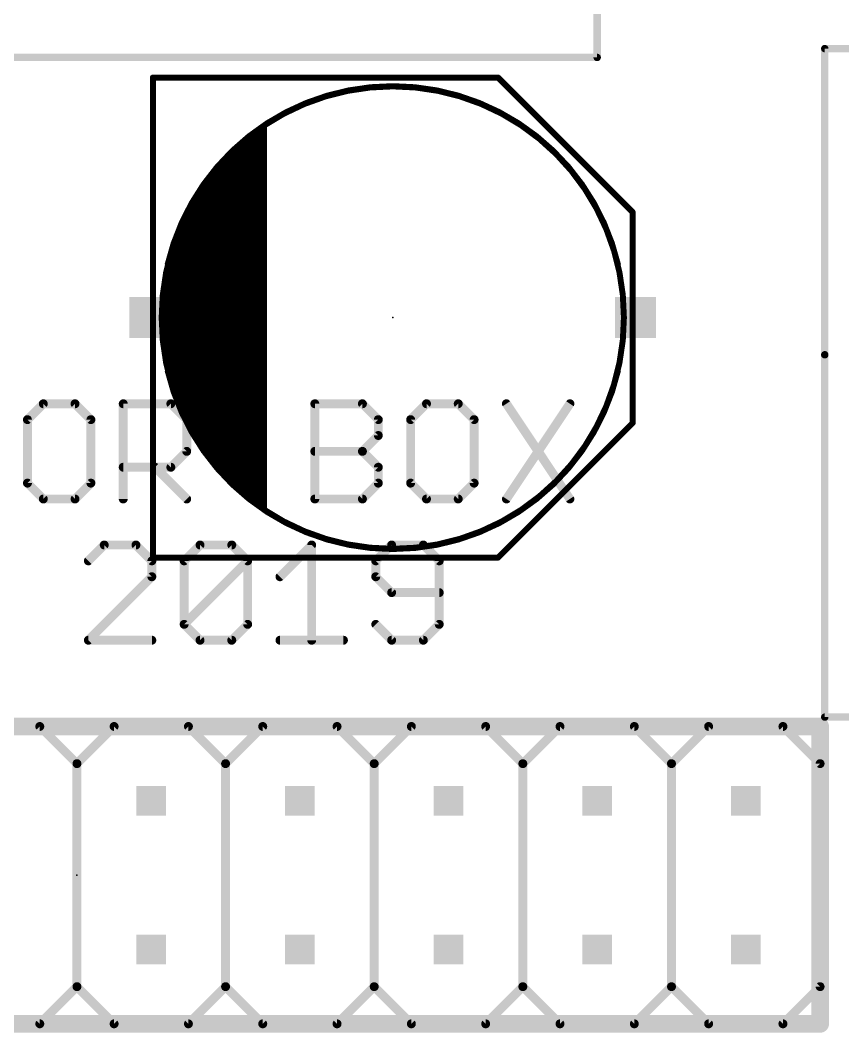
# Model space of a CAD drawing. Extents: x -0.2 to 4.76, y 0.34 to 5.06.
# Drawn here: x 2.412 to 2.965, y 3.144 to 3.825 of the extents above; entities that cross this region are included whole.
import ezdxf

# ---------------------------------------------------------------- set-up
doc = ezdxf.new("R2010")
doc.units = 0
for name, color, linetype in [('21', 253, 'CONTINUOUS'), ('22', 253, 'CONTINUOUS'), ('23', 7, 'CONTINUOUS'), ('24', 7, 'CONTINUOUS'), ('51', 253, 'CONTINUOUS'), ('52', 253, 'CONTINUOUS')]:
    doc.layers.add(name, color=color, linetype=linetype)

# ---------------------------------------------------------------- blocks, each defined once
blk = doc.blocks.new('RECT')
blk.add_solid([(-0.5, -0.5), (0.5, -0.5), (-0.5, 0.5), (0.5, 0.5)])

msp = doc.modelspace()

# ---------------------------------------------------------------- linework, layer by layer
at = {"layer": '21'}
for points, const_width in [([(2.95315, 3.6), (2.95315, 3.805906)], 0.005), ([(2.95315, 3.805906), (3.34685, 3.805906)], 0.005), ([(2.95315, 3.356299), (2.95315, 3.6)], 0.005), ([(2.42736, 3.567055), (2.416685, 3.556379)], 0.006), ([(2.448712, 3.567055), (2.42736, 3.567055)], 0.006), ([(2.459388, 3.556379), (2.448712, 3.567055)], 0.006), ([(2.48114, 3.503), (2.48114, 3.567055)], 0.006), ([(2.48114, 3.567055), (2.513167, 3.567055)], 0.006), ([(2.513167, 3.567055), (2.523843, 3.556379)], 0.006), ([(2.61005, 3.503), (2.61005, 3.567055)], 0.006), ([(2.61005, 3.567055), (2.642077, 3.567055)], 0.006), ([(2.642077, 3.567055), (2.652753, 3.556379)], 0.006), ([(2.68518, 3.567055), (2.674505, 3.556379)], 0.006), ([(2.706532, 3.567055), (2.68518, 3.567055)], 0.006), ([(2.717208, 3.556379), (2.706532, 3.567055)], 0.006), ([(2.73896, 3.567055), (2.781663, 3.503)], 0.006), ([(2.781663, 3.567055), (2.73896, 3.503)], 0.006), ([(2.416685, 3.556379), (2.416685, 3.513676)], 0.006), ([(2.459388, 3.513676), (2.459388, 3.556379)], 0.006), ([(2.523843, 3.556379), (2.523843, 3.535027)], 0.006), ([(2.652753, 3.556379), (2.652753, 3.545703)], 0.006), ([(2.674505, 3.556379), (2.674505, 3.513676)], 0.006), ([(2.717208, 3.513676), (2.717208, 3.556379)], 0.006), ([(2.652753, 3.545703), (2.642077, 3.535027)], 0.006), ([(2.523843, 3.535027), (2.513167, 3.524352)], 0.006), ([(2.61005, 3.535027), (2.642077, 3.535027)], 0.006), ([(2.642077, 3.535027), (2.652753, 3.524352)], 0.006), ([(2.513167, 3.524352), (2.48114, 3.524352)], 0.006), ([(2.502491, 3.524352), (2.523843, 3.503)], 0.006), ([(2.652753, 3.524352), (2.652753, 3.513676)], 0.006), ([(2.416685, 3.513676), (2.42736, 3.503)], 0.006), ([(2.448712, 3.503), (2.459388, 3.513676)], 0.006), ([(2.652753, 3.513676), (2.642077, 3.503)], 0.006), ([(2.674505, 3.513676), (2.68518, 3.503)], 0.006), ([(2.706532, 3.503), (2.717208, 3.513676)], 0.006), ([(2.42736, 3.503), (2.448712, 3.503)], 0.006), ([(2.642077, 3.503), (2.61005, 3.503)], 0.006), ([(2.68518, 3.503), (2.706532, 3.503)], 0.006), ([(2.468354, 3.472055), (2.457679, 3.461379)], 0.006), ([(2.489706, 3.472055), (2.468354, 3.472055)], 0.006), ([(2.500382, 3.461379), (2.489706, 3.472055)], 0.006), ([(2.522134, 3.461379), (2.532809, 3.472055)], 0.006), ([(2.532809, 3.472055), (2.554161, 3.472055)], 0.006), ([(2.554161, 3.472055), (2.564837, 3.461379)], 0.006), ([(2.586589, 3.450703), (2.60794, 3.472055)], 0.006), ([(2.60794, 3.472055), (2.60794, 3.408)], 0.006), ([(2.661719, 3.472055), (2.651044, 3.461379)], 0.006), ([(2.683071, 3.472055), (2.661719, 3.472055)], 0.006), ([(2.693747, 3.461379), (2.683071, 3.472055)], 0.006), ([(2.500382, 3.450703), (2.500382, 3.461379)], 0.006), ([(2.522134, 3.418676), (2.522134, 3.461379)], 0.006), ([(2.522134, 3.418676), (2.564837, 3.461379)], 0.006), ([(2.564837, 3.461379), (2.564837, 3.418676)], 0.006), ([(2.651044, 3.461379), (2.651044, 3.450703)], 0.006), ([(2.693747, 3.418676), (2.693747, 3.461379)], 0.006), ([(2.457679, 3.408), (2.500382, 3.450703)], 0.006), ([(2.651044, 3.450703), (2.661719, 3.440027)], 0.006), ([(2.661719, 3.440027), (2.693747, 3.440027)], 0.006), ([(2.532809, 3.408), (2.522134, 3.418676)], 0.006), ([(2.564837, 3.418676), (2.554161, 3.408)], 0.006), ([(2.651044, 3.418676), (2.661719, 3.408)], 0.006), ([(2.683071, 3.408), (2.693747, 3.418676)], 0.006), ([(2.500382, 3.408), (2.457679, 3.408)], 0.006), ([(2.554161, 3.408), (2.532809, 3.408)], 0.006), ([(2.586589, 3.408), (2.629292, 3.408)], 0.006), ([(2.661719, 3.408), (2.683071, 3.408)], 0.006), ([(3.34685, 3.356299), (2.95315, 3.356299)], 0.005), ([(2.375, 3.35), (2.425, 3.35)], 0.006), ([(2.425, 3.35), (2.45, 3.325)], 0.006), ([(2.45, 3.325), (2.475, 3.35)], 0.006), ([(2.475, 3.35), (2.525, 3.35)], 0.006), ([(2.525, 3.35), (2.55, 3.325)], 0.006), ([(2.55, 3.325), (2.575, 3.35)], 0.006), ([(2.575, 3.35), (2.625, 3.35)], 0.006), ([(2.625, 3.35), (2.65, 3.325)], 0.006), ([(2.65, 3.325), (2.675, 3.35)], 0.006), ([(2.675, 3.35), (2.725, 3.35)], 0.006), ([(2.725, 3.35), (2.75, 3.325)], 0.006), ([(2.75, 3.325), (2.775, 3.35)], 0.006), ([(2.775, 3.35), (2.825, 3.35)], 0.006), ([(2.825, 3.35), (2.85, 3.325)], 0.006), ([(2.85, 3.325), (2.875, 3.35)], 0.006), ([(2.875, 3.35), (2.925, 3.35)], 0.006), ([(2.925, 3.35), (2.95, 3.325)], 0.006), ([(2.45, 3.325), (2.45, 3.175)], 0.006), ([(2.55, 3.325), (2.55, 3.175)], 0.006), ([(2.65, 3.325), (2.65, 3.175)], 0.006), ([(2.75, 3.325), (2.75, 3.175)], 0.006), ([(2.85, 3.325), (2.85, 3.175)], 0.006), ([(2.95, 3.325), (2.95, 3.175)], 0.006), ([(2.425, 3.15), (2.45, 3.175)], 0.006), ([(2.45, 3.175), (2.475, 3.15)], 0.006), ([(2.525, 3.15), (2.55, 3.175)], 0.006), ([(2.55, 3.175), (2.575, 3.15)], 0.006), ([(2.65, 3.175), (2.625, 3.15)], 0.006), ([(2.65, 3.175), (2.675, 3.15)], 0.006), ([(2.75, 3.175), (2.725, 3.15)], 0.006), ([(2.75, 3.175), (2.775, 3.15)], 0.006), ([(2.85, 3.175), (2.825, 3.15)], 0.006), ([(2.85, 3.175), (2.875, 3.15)], 0.006), ([(2.95, 3.175), (2.925, 3.15)], 0.006), ([(2.375, 3.15), (2.425, 3.15)], 0.006), ([(2.475, 3.15), (2.525, 3.15)], 0.006), ([(2.575, 3.15), (2.625, 3.15)], 0.006), ([(2.675, 3.15), (2.725, 3.15)], 0.006), ([(2.775, 3.15), (2.825, 3.15)], 0.006), ([(2.875, 3.15), (2.925, 3.15)], 0.006)]:
    msp.add_lwpolyline(points, dxfattribs=dict(at, const_width=const_width))
for points, const_width in [([(2.9544, 3.805906, 1), (2.9519, 3.805906)], 0.0025), ([(2.95315, 3.807156, 1), (2.95315, 3.804656)], 0.0025), ([(2.9544, 3.6, 1), (2.9519, 3.6)], 0.0025), ([(2.9519, 3.6, 1), (2.9544, 3.6)], 0.0025), ([(2.42736, 3.568555, 1), (2.42736, 3.565555)], 0.003), ([(2.428421, 3.565994, 1), (2.4263, 3.568115)], 0.003), ([(2.449773, 3.568115, 1), (2.447651, 3.565994)], 0.003), ([(2.448712, 3.565555, 1), (2.448712, 3.568555)], 0.003), ([(2.48264, 3.567055, 1), (2.47964, 3.567055)], 0.003), ([(2.48114, 3.568555, 1), (2.48114, 3.565555)], 0.003), ([(2.514228, 3.568115, 1), (2.512106, 3.565994)], 0.003), ([(2.513167, 3.565555, 1), (2.513167, 3.568555)], 0.003), ([(2.61155, 3.567055, 1), (2.60855, 3.567055)], 0.003), ([(2.61005, 3.568555, 1), (2.61005, 3.565555)], 0.003), ([(2.643138, 3.568115, 1), (2.641016, 3.565994)], 0.003), ([(2.642077, 3.565555, 1), (2.642077, 3.568555)], 0.003), ([(2.68518, 3.568555, 1), (2.68518, 3.565555)], 0.003), ([(2.686241, 3.565994, 1), (2.68412, 3.568115)], 0.003), ([(2.707593, 3.568115, 1), (2.705471, 3.565994)], 0.003), ([(2.706532, 3.565555, 1), (2.706532, 3.568555)], 0.003), ([(2.740208, 3.567887, 1), (2.737712, 3.566223)], 0.003), ([(2.782911, 3.566223, 1), (2.780415, 3.567887)], 0.003), ([(2.415624, 3.55744, 1), (2.417745, 3.555318)], 0.003), ([(2.418185, 3.556379, 1), (2.415185, 3.556379)], 0.003), ([(2.460888, 3.556379, 1), (2.457888, 3.556379)], 0.003), ([(2.458327, 3.555318, 1), (2.460449, 3.55744)], 0.003), ([(2.525343, 3.556379, 1), (2.522343, 3.556379)], 0.003), ([(2.522782, 3.555318, 1), (2.524904, 3.55744)], 0.003), ([(2.654253, 3.556379, 1), (2.651253, 3.556379)], 0.003), ([(2.651692, 3.555318, 1), (2.653813, 3.55744)], 0.003), ([(2.673444, 3.55744, 1), (2.675565, 3.555318)], 0.003), ([(2.676005, 3.556379, 1), (2.673005, 3.556379)], 0.003), ([(2.718708, 3.556379, 1), (2.715708, 3.556379)], 0.003), ([(2.716147, 3.555318, 1), (2.718268, 3.55744)], 0.003), ([(2.653813, 3.544642, 1), (2.651692, 3.546764)], 0.003), ([(2.651253, 3.545703, 1), (2.654253, 3.545703)], 0.003), ([(2.522343, 3.535027, 1), (2.525343, 3.535027)], 0.003), ([(2.524904, 3.533967, 1), (2.522782, 3.536088)], 0.003), ([(2.61005, 3.536527, 1), (2.61005, 3.533527)], 0.003), ([(2.643138, 3.536088, 1), (2.641016, 3.533967)], 0.003), ([(2.641016, 3.536088, 1), (2.643138, 3.533967)], 0.003), ([(2.642077, 3.533527, 1), (2.642077, 3.536527)], 0.003), ([(2.48114, 3.525852, 1), (2.48114, 3.522852)], 0.003), ([(2.503552, 3.525412, 1), (2.501431, 3.523291)], 0.003), ([(2.512106, 3.525412, 1), (2.514228, 3.523291)], 0.003), ([(2.513167, 3.522852, 1), (2.513167, 3.525852)], 0.003), ([(2.654253, 3.524352, 1), (2.651253, 3.524352)], 0.003), ([(2.651692, 3.523291, 1), (2.653813, 3.525412)], 0.003), ([(2.417745, 3.514736, 1), (2.415624, 3.512615)], 0.003), ([(2.415185, 3.513676, 1), (2.418185, 3.513676)], 0.003), ([(2.457888, 3.513676, 1), (2.460888, 3.513676)], 0.003), ([(2.460449, 3.512615, 1), (2.458327, 3.514736)], 0.003), ([(2.651253, 3.513676, 1), (2.654253, 3.513676)], 0.003), ([(2.653813, 3.512615, 1), (2.651692, 3.514736)], 0.003), ([(2.675565, 3.514736, 1), (2.673444, 3.512615)], 0.003), ([(2.673005, 3.513676, 1), (2.676005, 3.513676)], 0.003), ([(2.715708, 3.513676, 1), (2.718708, 3.513676)], 0.003), ([(2.718268, 3.512615, 1), (2.716147, 3.514736)], 0.003), ([(2.42736, 3.5045, 1), (2.42736, 3.5015)], 0.003), ([(2.4263, 3.501939, 1), (2.428421, 3.504061)], 0.003), ([(2.447651, 3.504061, 1), (2.449773, 3.501939)], 0.003), ([(2.448712, 3.5015, 1), (2.448712, 3.5045)], 0.003), ([(2.47964, 3.503, 1), (2.48264, 3.503)], 0.003), ([(2.522782, 3.501939, 1), (2.524904, 3.504061)], 0.003), ([(2.61005, 3.5045, 1), (2.61005, 3.5015)], 0.003), ([(2.60855, 3.503, 1), (2.61155, 3.503)], 0.003), ([(2.641016, 3.504061, 1), (2.643138, 3.501939)], 0.003), ([(2.642077, 3.5015, 1), (2.642077, 3.5045)], 0.003), ([(2.68518, 3.5045, 1), (2.68518, 3.5015)], 0.003), ([(2.68412, 3.501939, 1), (2.686241, 3.504061)], 0.003), ([(2.705471, 3.504061, 1), (2.707593, 3.501939)], 0.003), ([(2.706532, 3.5015, 1), (2.706532, 3.5045)], 0.003), ([(2.737712, 3.503832, 1), (2.740208, 3.502168)], 0.003), ([(2.780415, 3.502168, 1), (2.782911, 3.503832)], 0.003), ([(2.468354, 3.473555, 1), (2.468354, 3.470555)], 0.003), ([(2.469415, 3.470994, 1), (2.467294, 3.473115)], 0.003), ([(2.490767, 3.473115, 1), (2.488645, 3.470994)], 0.003), ([(2.489706, 3.470555, 1), (2.489706, 3.473555)], 0.003), ([(2.532809, 3.473555, 1), (2.532809, 3.470555)], 0.003), ([(2.53387, 3.470994, 1), (2.531749, 3.473115)], 0.003), ([(2.555222, 3.473115, 1), (2.5531, 3.470994)], 0.003), ([(2.554161, 3.470555, 1), (2.554161, 3.473555)], 0.003), ([(2.60944, 3.472055, 1), (2.60644, 3.472055)], 0.003), ([(2.609001, 3.470994, 1), (2.60688, 3.473115)], 0.003), ([(2.661719, 3.473555, 1), (2.661719, 3.470555)], 0.003), ([(2.66278, 3.470994, 1), (2.660659, 3.473115)], 0.003), ([(2.684132, 3.473115, 1), (2.68201, 3.470994)], 0.003), ([(2.683071, 3.470555, 1), (2.683071, 3.473555)], 0.003), ([(2.456618, 3.46244, 1), (2.458739, 3.460318)], 0.003), ([(2.501882, 3.461379, 1), (2.498882, 3.461379)], 0.003), ([(2.499321, 3.460318, 1), (2.501443, 3.46244)], 0.003), ([(2.521073, 3.46244, 1), (2.523194, 3.460318)], 0.003), ([(2.523634, 3.461379, 1), (2.520634, 3.461379)], 0.003), ([(2.566337, 3.461379, 1), (2.563337, 3.461379)], 0.003), ([(2.565898, 3.460318, 1), (2.563776, 3.46244)], 0.003), ([(2.563776, 3.460318, 1), (2.565898, 3.46244)], 0.003), ([(2.649983, 3.46244, 1), (2.652104, 3.460318)], 0.003), ([(2.652544, 3.461379, 1), (2.649544, 3.461379)], 0.003), ([(2.695247, 3.461379, 1), (2.692247, 3.461379)], 0.003), ([(2.692686, 3.460318, 1), (2.694807, 3.46244)], 0.003), ([(2.501443, 3.449642, 1), (2.499321, 3.451764)], 0.003), ([(2.585528, 3.451764, 1), (2.587649, 3.449642)], 0.003), ([(2.652104, 3.451764, 1), (2.649983, 3.449642)], 0.003), ([(2.498882, 3.450703, 1), (2.501882, 3.450703)], 0.003), ([(2.649544, 3.450703, 1), (2.652544, 3.450703)], 0.003), ([(2.661719, 3.441527, 1), (2.661719, 3.438527)], 0.003), ([(2.660659, 3.438967, 1), (2.66278, 3.441088)], 0.003), ([(2.693747, 3.438527, 1), (2.693747, 3.441527)], 0.003), ([(2.523194, 3.419736, 1), (2.521073, 3.417615)], 0.003), ([(2.521073, 3.419736, 1), (2.523194, 3.417615)], 0.003), ([(2.520634, 3.418676, 1), (2.523634, 3.418676)], 0.003), ([(2.563337, 3.418676, 1), (2.566337, 3.418676)], 0.003), ([(2.565898, 3.417615, 1), (2.563776, 3.419736)], 0.003), ([(2.652104, 3.419736, 1), (2.649983, 3.417615)], 0.003), ([(2.692247, 3.418676, 1), (2.695247, 3.418676)], 0.003), ([(2.694807, 3.417615, 1), (2.692686, 3.419736)], 0.003), ([(2.456618, 3.409061, 1), (2.458739, 3.406939)], 0.003), ([(2.457679, 3.4095, 1), (2.457679, 3.4065)], 0.003), ([(2.500382, 3.4065, 1), (2.500382, 3.4095)], 0.003), ([(2.532809, 3.4095, 1), (2.532809, 3.4065)], 0.003), ([(2.531749, 3.406939, 1), (2.53387, 3.409061)], 0.003), ([(2.5531, 3.409061, 1), (2.555222, 3.406939)], 0.003), ([(2.554161, 3.4065, 1), (2.554161, 3.4095)], 0.003), ([(2.586589, 3.4095, 1), (2.586589, 3.4065)], 0.003), ([(2.60644, 3.408, 1), (2.60944, 3.408)], 0.003), ([(2.629292, 3.4065, 1), (2.629292, 3.4095)], 0.003), ([(2.661719, 3.4095, 1), (2.661719, 3.4065)], 0.003), ([(2.660659, 3.406939, 1), (2.66278, 3.409061)], 0.003), ([(2.68201, 3.409061, 1), (2.684132, 3.406939)], 0.003), ([(2.683071, 3.4065, 1), (2.683071, 3.4095)], 0.003), ([(2.95315, 3.357549, 1), (2.95315, 3.355049)], 0.0025), ([(2.9519, 3.356299, 1), (2.9544, 3.356299)], 0.0025), ([(2.426061, 3.351061, 1), (2.423939, 3.348939)], 0.003), ([(2.425, 3.3485, 1), (2.425, 3.3515)], 0.003), ([(2.475, 3.3515, 1), (2.475, 3.3485)], 0.003), ([(2.476061, 3.348939, 1), (2.473939, 3.351061)], 0.003), ([(2.526061, 3.351061, 1), (2.523939, 3.348939)], 0.003), ([(2.525, 3.3485, 1), (2.525, 3.3515)], 0.003), ([(2.575, 3.3515, 1), (2.575, 3.3485)], 0.003), ([(2.576061, 3.348939, 1), (2.573939, 3.351061)], 0.003), ([(2.626061, 3.351061, 1), (2.623939, 3.348939)], 0.003), ([(2.625, 3.3485, 1), (2.625, 3.3515)], 0.003), ([(2.675, 3.3515, 1), (2.675, 3.3485)], 0.003), ([(2.676061, 3.348939, 1), (2.673939, 3.351061)], 0.003), ([(2.726061, 3.351061, 1), (2.723939, 3.348939)], 0.003), ([(2.725, 3.3485, 1), (2.725, 3.3515)], 0.003), ([(2.775, 3.3515, 1), (2.775, 3.3485)], 0.003), ([(2.776061, 3.348939, 1), (2.773939, 3.351061)], 0.003), ([(2.826061, 3.351061, 1), (2.823939, 3.348939)], 0.003), ([(2.825, 3.3485, 1), (2.825, 3.3515)], 0.003), ([(2.875, 3.3515, 1), (2.875, 3.3485)], 0.003), ([(2.876061, 3.348939, 1), (2.873939, 3.351061)], 0.003), ([(2.926061, 3.351061, 1), (2.923939, 3.348939)], 0.003), ([(2.925, 3.3485, 1), (2.925, 3.3515)], 0.003), ([(2.4515, 3.325, 1), (2.4485, 3.325)], 0.003), ([(2.448939, 3.326061, 1), (2.451061, 3.323939)], 0.003), ([(2.448939, 3.323939, 1), (2.451061, 3.326061)], 0.003), ([(2.5515, 3.325, 1), (2.5485, 3.325)], 0.003), ([(2.548939, 3.326061, 1), (2.551061, 3.323939)], 0.003), ([(2.548939, 3.323939, 1), (2.551061, 3.326061)], 0.003), ([(2.6515, 3.325, 1), (2.6485, 3.325)], 0.003), ([(2.648939, 3.326061, 1), (2.651061, 3.323939)], 0.003), ([(2.648939, 3.323939, 1), (2.651061, 3.326061)], 0.003), ([(2.7515, 3.325, 1), (2.7485, 3.325)], 0.003), ([(2.748939, 3.326061, 1), (2.751061, 3.323939)], 0.003), ([(2.748939, 3.323939, 1), (2.751061, 3.326061)], 0.003), ([(2.8515, 3.325, 1), (2.8485, 3.325)], 0.003), ([(2.848939, 3.326061, 1), (2.851061, 3.323939)], 0.003), ([(2.848939, 3.323939, 1), (2.851061, 3.326061)], 0.003), ([(2.9515, 3.325, 1), (2.9485, 3.325)], 0.003), ([(2.948939, 3.323939, 1), (2.951061, 3.326061)], 0.003), ([(2.451061, 3.176061, 1), (2.448939, 3.173939)], 0.003), ([(2.4485, 3.175, 1), (2.4515, 3.175)], 0.003), ([(2.451061, 3.173939, 1), (2.448939, 3.176061)], 0.003), ([(2.551061, 3.176061, 1), (2.548939, 3.173939)], 0.003), ([(2.5485, 3.175, 1), (2.5515, 3.175)], 0.003), ([(2.551061, 3.173939, 1), (2.548939, 3.176061)], 0.003), ([(2.651061, 3.176061, 1), (2.648939, 3.173939)], 0.003), ([(2.6485, 3.175, 1), (2.6515, 3.175)], 0.003), ([(2.651061, 3.173939, 1), (2.648939, 3.176061)], 0.003), ([(2.751061, 3.176061, 1), (2.748939, 3.173939)], 0.003), ([(2.7485, 3.175, 1), (2.7515, 3.175)], 0.003), ([(2.751061, 3.173939, 1), (2.748939, 3.176061)], 0.003), ([(2.851061, 3.176061, 1), (2.848939, 3.173939)], 0.003), ([(2.8485, 3.175, 1), (2.8515, 3.175)], 0.003), ([(2.851061, 3.173939, 1), (2.848939, 3.176061)], 0.003), ([(2.9485, 3.175, 1), (2.9515, 3.175)], 0.003), ([(2.951061, 3.173939, 1), (2.948939, 3.176061)], 0.003), ([(2.423939, 3.151061, 1), (2.426061, 3.148939)], 0.003), ([(2.425, 3.1485, 1), (2.425, 3.1515)], 0.003), ([(2.475, 3.1515, 1), (2.475, 3.1485)], 0.003), ([(2.473939, 3.148939, 1), (2.476061, 3.151061)], 0.003), ([(2.523939, 3.151061, 1), (2.526061, 3.148939)], 0.003), ([(2.525, 3.1485, 1), (2.525, 3.1515)], 0.003), ([(2.575, 3.1515, 1), (2.575, 3.1485)], 0.003), ([(2.573939, 3.148939, 1), (2.576061, 3.151061)], 0.003), ([(2.623939, 3.151061, 1), (2.626061, 3.148939)], 0.003), ([(2.625, 3.1485, 1), (2.625, 3.1515)], 0.003), ([(2.675, 3.1515, 1), (2.675, 3.1485)], 0.003), ([(2.673939, 3.148939, 1), (2.676061, 3.151061)], 0.003), ([(2.723939, 3.151061, 1), (2.726061, 3.148939)], 0.003), ([(2.725, 3.1485, 1), (2.725, 3.1515)], 0.003), ([(2.775, 3.1515, 1), (2.775, 3.1485)], 0.003), ([(2.773939, 3.148939, 1), (2.776061, 3.151061)], 0.003), ([(2.823939, 3.151061, 1), (2.826061, 3.148939)], 0.003), ([(2.825, 3.1485, 1), (2.825, 3.1515)], 0.003), ([(2.875, 3.1515, 1), (2.875, 3.1485)], 0.003), ([(2.873939, 3.148939, 1), (2.876061, 3.151061)], 0.003), ([(2.923939, 3.151061, 1), (2.926061, 3.148939)], 0.003), ([(2.925, 3.1485, 1), (2.925, 3.1515)], 0.003)]:
    msp.add_lwpolyline(points, format="xyb", dxfattribs=dict(at, const_width=const_width))
at = {"layer": '22'}
for points, const_width in [([(2.8, 3.8), (2.8, 4.2)], 0.005), ([(1.9, 3.8), (2.8, 3.8)], 0.005), ([(2.733366, 3.786417), (2.501083, 3.786417)], 0.004), ([(2.501083, 3.786417), (2.501083, 3.660433)], 0.004), ([(2.823917, 3.695866), (2.733366, 3.786417)], 0.004), ([(2.823917, 3.660433), (2.823917, 3.695866)], 0.004), ([(2.501083, 3.589567), (2.501083, 3.463583)], 0.004), ([(2.823917, 3.554134), (2.823917, 3.589567)], 0.004), ([(2.733366, 3.463583), (2.823917, 3.554134)], 0.004), ([(2.501083, 3.463583), (2.733366, 3.463583)], 0.004), ([(1.95, 3.35), (2.95, 3.35)], 0.012), ([(2.95, 3.35), (2.95, 3.15)], 0.012), ([(2.95, 3.15), (1.95, 3.15)], 0.012)]:
    msp.add_lwpolyline(points, dxfattribs=dict(at, const_width=const_width))
for points, const_width in [([(2.79875, 3.8, 1), (2.80125, 3.8)], 0.0025), ([(2.8, 3.79875, 1), (2.8, 3.80125)], 0.0025), ([(2.501083, 3.787417, 1), (2.501083, 3.785417)], 0.002), ([(2.502083, 3.786417, 1), (2.500083, 3.786417)], 0.002), ([(2.734073, 3.787124, 1), (2.732659, 3.78571)], 0.002), ([(2.733366, 3.785417, 1), (2.733366, 3.787417)], 0.002), ([(2.814075, 3.660433, 0.793194), (2.510925, 3.660433)], 0.004), ([(2.824917, 3.695866, 1), (2.822917, 3.695866)], 0.002), ([(2.82321, 3.695159, 1), (2.824624, 3.696573)], 0.002), ([(2.500083, 3.660433, 1), (2.502083, 3.660433)], 0.002), ([(2.822917, 3.660433, 1), (2.824917, 3.660433)], 0.002), ([(2.502083, 3.589567, 1), (2.500083, 3.589567)], 0.002), ([(2.510925, 3.589567, 0.793194), (2.814075, 3.589567)], 0.004), ([(2.824917, 3.589567, 1), (2.822917, 3.589567)], 0.002), ([(2.822917, 3.554134, 1), (2.824917, 3.554134)], 0.002), ([(2.824624, 3.553427, 1), (2.82321, 3.554841)], 0.002), ([(2.501083, 3.464583, 1), (2.501083, 3.462583)], 0.002), ([(2.500083, 3.463583, 1), (2.502083, 3.463583)], 0.002), ([(2.732659, 3.46429, 1), (2.734073, 3.462876)], 0.002), ([(2.733366, 3.462583, 1), (2.733366, 3.464583)], 0.002), ([(2.953, 3.35, 1), (2.947, 3.35)], 0.006), ([(2.95, 3.347, 1), (2.95, 3.353)], 0.006), ([(2.95, 3.147, 1), (2.95, 3.153)], 0.006), ([(2.947, 3.15, 1), (2.953, 3.15)], 0.006)]:
    msp.add_lwpolyline(points, format="xyb", dxfattribs=dict(at, const_width=const_width))
at = {"layer": '23'}
msp.add_point((2.45, 3.25), dxfattribs=at)
at = {"layer": '24'}
msp.add_point((2.6625, 3.625), dxfattribs=at)
at = {"layer": '52', "const_width": 0.004}
for points in [[(2.733366, 3.786417), (2.501083, 3.786417)], [(2.501083, 3.786417), (2.501083, 3.463583)], [(2.823917, 3.695866), (2.733366, 3.786417)], [(2.546358, 3.725394), (2.573917, 3.750984)], [(2.573917, 3.750984), (2.573917, 3.500984)], [(2.575886, 3.497047), (2.575886, 3.752953)], [(2.567473, 3.745), (2.573917, 3.745)], [(2.57178, 3.749), (2.573917, 3.749)], [(2.558857, 3.737), (2.573917, 3.737)], [(2.563165, 3.741), (2.573917, 3.741)], [(2.55455, 3.733), (2.573917, 3.733)], [(2.522736, 3.687992), (2.546358, 3.725394)], [(2.546109, 3.725), (2.573917, 3.725)], [(2.550242, 3.729), (2.573917, 3.729)], [(2.541057, 3.717), (2.573917, 3.717)], [(2.543583, 3.721), (2.573917, 3.721)], [(2.538531, 3.713), (2.573917, 3.713)], [(2.533478, 3.705), (2.573917, 3.705)], [(2.536004, 3.709), (2.573917, 3.709)], [(2.528425, 3.697), (2.573917, 3.697)], [(2.530952, 3.701), (2.573917, 3.701)], [(2.823917, 3.554134), (2.823917, 3.695866)], [(2.523373, 3.689), (2.573917, 3.689)], [(2.525899, 3.693), (2.573917, 3.693)], [(2.510925, 3.650591), (2.522736, 3.687992)], [(2.521791, 3.685), (2.573917, 3.685)], [(2.519265, 3.677), (2.573917, 3.677)], [(2.520528, 3.681), (2.573917, 3.681)], [(2.516739, 3.669), (2.573917, 3.669)], [(2.518002, 3.673), (2.573917, 3.673)], [(2.515476, 3.665), (2.573917, 3.665)], [(2.512949, 3.657), (2.573917, 3.657)], [(2.514212, 3.661), (2.573917, 3.661)], [(2.510925, 3.599409), (2.510925, 3.650591)], [(2.510925, 3.649), (2.573917, 3.649)], [(2.511686, 3.653), (2.573917, 3.653)], [(2.510925, 3.645), (2.573917, 3.645)], [(2.510925, 3.641), (2.573917, 3.641)], [(2.510925, 3.637), (2.573917, 3.637)], [(2.510925, 3.633), (2.573917, 3.633)], [(2.510925, 3.629), (2.573917, 3.629)], [(2.510925, 3.625), (2.573917, 3.625)], [(2.510925, 3.621), (2.573917, 3.621)], [(2.510925, 3.617), (2.573917, 3.617)], [(2.510925, 3.613), (2.573917, 3.613)], [(2.510925, 3.609), (2.573917, 3.609)], [(2.510925, 3.605), (2.573917, 3.605)], [(2.510925, 3.601), (2.573917, 3.601)], [(2.520768, 3.565945), (2.510925, 3.599409)], [(2.511634, 3.597), (2.573917, 3.597)], [(2.51281, 3.593), (2.573917, 3.593)], [(2.513987, 3.589), (2.573917, 3.589)], [(2.515163, 3.585), (2.573917, 3.585)], [(2.51634, 3.581), (2.573917, 3.581)], [(2.517516, 3.577), (2.573917, 3.577)], [(2.518693, 3.573), (2.573917, 3.573)], [(2.519869, 3.569), (2.573917, 3.569)], [(2.54439, 3.526575), (2.520768, 3.565945)], [(2.521335, 3.565), (2.573917, 3.565)], [(2.523735, 3.561), (2.573917, 3.561)], [(2.526135, 3.557), (2.573917, 3.557)], [(2.528535, 3.553), (2.573917, 3.553)], [(2.733366, 3.463583), (2.823917, 3.554134)], [(2.530935, 3.549), (2.573917, 3.549)], [(2.533335, 3.545), (2.573917, 3.545)], [(2.535735, 3.541), (2.573917, 3.541)], [(2.538135, 3.537), (2.573917, 3.537)], [(2.540535, 3.533), (2.573917, 3.533)], [(2.542935, 3.529), (2.573917, 3.529)], [(2.573917, 3.499016), (2.54439, 3.526575)], [(2.546077, 3.525), (2.573917, 3.525)], [(2.550363, 3.521), (2.573917, 3.521)], [(2.554648, 3.517), (2.573917, 3.517)], [(2.558934, 3.513), (2.573917, 3.513)], [(2.56322, 3.509), (2.573917, 3.509)], [(2.567506, 3.505), (2.573917, 3.505)], [(2.571791, 3.501), (2.573917, 3.501)], [(2.573917, 3.500984), (2.573917, 3.499016)], [(2.501083, 3.463583), (2.733366, 3.463583)]]:
    msp.add_lwpolyline(points, dxfattribs=at)
at = {"layer": '52'}
for points, const_width in [([(2.501083, 3.787417, 1), (2.501083, 3.785417)], 0.002), ([(2.502083, 3.786417, 1), (2.500083, 3.786417)], 0.002), ([(2.734073, 3.787124, 1), (2.732659, 3.78571)], 0.002), ([(2.733366, 3.785417, 1), (2.733366, 3.787417)], 0.002), ([(2.6625, 3.469488, 1), (2.6625, 3.780512, 1), (2.6625, 3.469488)], 0.004), ([(2.574917, 3.750984, 1), (2.572917, 3.750984)], 0.002), ([(2.574598, 3.750251, 1), (2.573237, 3.751717)], 0.002), ([(2.576886, 3.752953, 1), (2.574886, 3.752953)], 0.002), ([(2.567473, 3.746, 1), (2.567473, 3.744)], 0.002), ([(2.57178, 3.75, 1), (2.57178, 3.748)], 0.002), ([(2.573917, 3.748, 1), (2.573917, 3.75)], 0.002), ([(2.573917, 3.744, 1), (2.573917, 3.746)], 0.002), ([(2.558857, 3.738, 1), (2.558857, 3.736)], 0.002), ([(2.563165, 3.742, 1), (2.563165, 3.74)], 0.002), ([(2.573917, 3.74, 1), (2.573917, 3.742)], 0.002), ([(2.573917, 3.736, 1), (2.573917, 3.738)], 0.002), ([(2.55455, 3.734, 1), (2.55455, 3.732)], 0.002), ([(2.573917, 3.732, 1), (2.573917, 3.734)], 0.002), ([(2.546109, 3.726, 1), (2.546109, 3.724)], 0.002), ([(2.545678, 3.726126, 1), (2.547039, 3.724661)], 0.002), ([(2.547204, 3.72486, 1), (2.545513, 3.725928)], 0.002), ([(2.550242, 3.73, 1), (2.550242, 3.728)], 0.002), ([(2.573917, 3.728, 1), (2.573917, 3.73)], 0.002), ([(2.573917, 3.724, 1), (2.573917, 3.726)], 0.002), ([(2.541057, 3.718, 1), (2.541057, 3.716)], 0.002), ([(2.543583, 3.722, 1), (2.543583, 3.72)], 0.002), ([(2.573917, 3.72, 1), (2.573917, 3.722)], 0.002), ([(2.573917, 3.716, 1), (2.573917, 3.718)], 0.002), ([(2.538531, 3.714, 1), (2.538531, 3.712)], 0.002), ([(2.573917, 3.712, 1), (2.573917, 3.714)], 0.002), ([(2.533478, 3.706, 1), (2.533478, 3.704)], 0.002), ([(2.536004, 3.71, 1), (2.536004, 3.708)], 0.002), ([(2.573917, 3.708, 1), (2.573917, 3.71)], 0.002), ([(2.573917, 3.704, 1), (2.573917, 3.706)], 0.002), ([(2.528425, 3.698, 1), (2.528425, 3.696)], 0.002), ([(2.530952, 3.702, 1), (2.530952, 3.7)], 0.002), ([(2.573917, 3.7, 1), (2.573917, 3.702)], 0.002), ([(2.573917, 3.696, 1), (2.573917, 3.698)], 0.002), ([(2.824917, 3.695866, 1), (2.822917, 3.695866)], 0.002), ([(2.523373, 3.69, 1), (2.523373, 3.688)], 0.002), ([(2.525899, 3.694, 1), (2.525899, 3.692)], 0.002), ([(2.573917, 3.692, 1), (2.573917, 3.694)], 0.002), ([(2.573917, 3.688, 1), (2.573917, 3.69)], 0.002), ([(2.82321, 3.695159, 1), (2.824624, 3.696573)], 0.002), ([(2.521791, 3.686, 1), (2.521791, 3.684)], 0.002), ([(2.521891, 3.688526, 1), (2.523582, 3.687458)], 0.002), ([(2.52369, 3.687691, 1), (2.521783, 3.688293)], 0.002), ([(2.573917, 3.684, 1), (2.573917, 3.686)], 0.002), ([(2.519265, 3.678, 1), (2.519265, 3.676)], 0.002), ([(2.520528, 3.682, 1), (2.520528, 3.68)], 0.002), ([(2.573917, 3.68, 1), (2.573917, 3.682)], 0.002), ([(2.573917, 3.676, 1), (2.573917, 3.678)], 0.002), ([(2.516739, 3.67, 1), (2.516739, 3.668)], 0.002), ([(2.518002, 3.674, 1), (2.518002, 3.672)], 0.002), ([(2.573917, 3.672, 1), (2.573917, 3.674)], 0.002), ([(2.573917, 3.668, 1), (2.573917, 3.67)], 0.002), ([(2.515476, 3.666, 1), (2.515476, 3.664)], 0.002), ([(2.573917, 3.664, 1), (2.573917, 3.666)], 0.002), ([(2.512949, 3.658, 1), (2.512949, 3.656)], 0.002), ([(2.514212, 3.662, 1), (2.514212, 3.66)], 0.002), ([(2.573917, 3.66, 1), (2.573917, 3.662)], 0.002), ([(2.573917, 3.656, 1), (2.573917, 3.658)], 0.002), ([(2.511925, 3.650591, 1), (2.509925, 3.650591)], 0.002), ([(2.509972, 3.650892, 1), (2.511879, 3.650289)], 0.002), ([(2.510925, 3.65, 1), (2.510925, 3.648)], 0.002), ([(2.511686, 3.654, 1), (2.511686, 3.652)], 0.002), ([(2.573917, 3.652, 1), (2.573917, 3.654)], 0.002), ([(2.573917, 3.648, 1), (2.573917, 3.65)], 0.002), ([(2.510925, 3.646, 1), (2.510925, 3.644)], 0.002), ([(2.573917, 3.644, 1), (2.573917, 3.646)], 0.002), ([(2.510925, 3.642, 1), (2.510925, 3.64)], 0.002), ([(2.510925, 3.638, 1), (2.510925, 3.636)], 0.002), ([(2.573917, 3.64, 1), (2.573917, 3.642)], 0.002), ([(2.573917, 3.636, 1), (2.573917, 3.638)], 0.002), ([(2.510925, 3.634, 1), (2.510925, 3.632)], 0.002), ([(2.510925, 3.63, 1), (2.510925, 3.628)], 0.002), ([(2.573917, 3.632, 1), (2.573917, 3.634)], 0.002), ([(2.573917, 3.628, 1), (2.573917, 3.63)], 0.002), ([(2.510925, 3.626, 1), (2.510925, 3.624)], 0.002), ([(2.510925, 3.622, 1), (2.510925, 3.62)], 0.002), ([(2.573917, 3.624, 1), (2.573917, 3.626)], 0.002), ([(2.573917, 3.62, 1), (2.573917, 3.622)], 0.002), ([(2.510925, 3.618, 1), (2.510925, 3.616)], 0.002), ([(2.573917, 3.616, 1), (2.573917, 3.618)], 0.002), ([(2.510925, 3.614, 1), (2.510925, 3.612)], 0.002), ([(2.510925, 3.61, 1), (2.510925, 3.608)], 0.002), ([(2.573917, 3.612, 1), (2.573917, 3.614)], 0.002), ([(2.573917, 3.608, 1), (2.573917, 3.61)], 0.002), ([(2.510925, 3.606, 1), (2.510925, 3.604)], 0.002), ([(2.510925, 3.602, 1), (2.510925, 3.6)], 0.002), ([(2.573917, 3.604, 1), (2.573917, 3.606)], 0.002), ([(2.573917, 3.6, 1), (2.573917, 3.602)], 0.002), ([(2.511885, 3.599692, 1), (2.509966, 3.599127)], 0.002), ([(2.509925, 3.599409, 1), (2.511925, 3.599409)], 0.002), ([(2.511634, 3.598, 1), (2.511634, 3.596)], 0.002), ([(2.573917, 3.596, 1), (2.573917, 3.598)], 0.002), ([(2.51281, 3.594, 1), (2.51281, 3.592)], 0.002), ([(2.513987, 3.59, 1), (2.513987, 3.588)], 0.002), ([(2.573917, 3.592, 1), (2.573917, 3.594)], 0.002), ([(2.573917, 3.588, 1), (2.573917, 3.59)], 0.002), ([(2.515163, 3.586, 1), (2.515163, 3.584)], 0.002), ([(2.51634, 3.582, 1), (2.51634, 3.58)], 0.002), ([(2.573917, 3.584, 1), (2.573917, 3.586)], 0.002), ([(2.573917, 3.58, 1), (2.573917, 3.582)], 0.002), ([(2.517516, 3.578, 1), (2.517516, 3.576)], 0.002), ([(2.573917, 3.576, 1), (2.573917, 3.578)], 0.002), ([(2.518693, 3.574, 1), (2.518693, 3.572)], 0.002), ([(2.519869, 3.57, 1), (2.519869, 3.568)], 0.002), ([(2.573917, 3.572, 1), (2.573917, 3.574)], 0.002), ([(2.573917, 3.568, 1), (2.573917, 3.57)], 0.002), ([(2.521625, 3.566459, 1), (2.51991, 3.56543)], 0.002), ([(2.519808, 3.565663, 1), (2.521727, 3.566227)], 0.002), ([(2.521335, 3.566, 1), (2.521335, 3.564)], 0.002), ([(2.523735, 3.562, 1), (2.523735, 3.56)], 0.002), ([(2.573917, 3.564, 1), (2.573917, 3.566)], 0.002), ([(2.573917, 3.56, 1), (2.573917, 3.562)], 0.002), ([(2.526135, 3.558, 1), (2.526135, 3.556)], 0.002), ([(2.528535, 3.554, 1), (2.528535, 3.552)], 0.002), ([(2.573917, 3.556, 1), (2.573917, 3.558)], 0.002), ([(2.573917, 3.552, 1), (2.573917, 3.554)], 0.002), ([(2.822917, 3.554134, 1), (2.824917, 3.554134)], 0.002), ([(2.824624, 3.553427, 1), (2.82321, 3.554841)], 0.002), ([(2.530935, 3.55, 1), (2.530935, 3.548)], 0.002), ([(2.573917, 3.548, 1), (2.573917, 3.55)], 0.002), ([(2.533335, 3.546, 1), (2.533335, 3.544)], 0.002), ([(2.535735, 3.542, 1), (2.535735, 3.54)], 0.002), ([(2.573917, 3.544, 1), (2.573917, 3.546)], 0.002), ([(2.573917, 3.54, 1), (2.573917, 3.542)], 0.002), ([(2.538135, 3.538, 1), (2.538135, 3.536)], 0.002), ([(2.540535, 3.534, 1), (2.540535, 3.532)], 0.002), ([(2.573917, 3.536, 1), (2.573917, 3.538)], 0.002), ([(2.573917, 3.532, 1), (2.573917, 3.534)], 0.002), ([(2.542935, 3.53, 1), (2.542935, 3.528)], 0.002), ([(2.545072, 3.527306, 1), (2.543707, 3.525844)], 0.002), ([(2.543532, 3.52606, 1), (2.545247, 3.527089)], 0.002), ([(2.573917, 3.528, 1), (2.573917, 3.53)], 0.002), ([(2.546077, 3.526, 1), (2.546077, 3.524)], 0.002), ([(2.550363, 3.522, 1), (2.550363, 3.52)], 0.002), ([(2.573917, 3.524, 1), (2.573917, 3.526)], 0.002), ([(2.573917, 3.52, 1), (2.573917, 3.522)], 0.002), ([(2.554648, 3.518, 1), (2.554648, 3.516)], 0.002), ([(2.558934, 3.514, 1), (2.558934, 3.512)], 0.002), ([(2.573917, 3.516, 1), (2.573917, 3.518)], 0.002), ([(2.573917, 3.512, 1), (2.573917, 3.514)], 0.002), ([(2.56322, 3.51, 1), (2.56322, 3.508)], 0.002), ([(2.573917, 3.508, 1), (2.573917, 3.51)], 0.002), ([(2.567506, 3.506, 1), (2.567506, 3.504)], 0.002), ([(2.571791, 3.502, 1), (2.571791, 3.5)], 0.002), ([(2.574917, 3.500984, 1), (2.572917, 3.500984)], 0.002), ([(2.572917, 3.500984, 1), (2.574917, 3.500984)], 0.002), ([(2.573235, 3.498285, 1), (2.5746, 3.499747)], 0.002), ([(2.573917, 3.504, 1), (2.573917, 3.506)], 0.002), ([(2.573917, 3.5, 1), (2.573917, 3.502)], 0.002), ([(2.572917, 3.499016, 1), (2.574917, 3.499016)], 0.002), ([(2.574886, 3.497047, 1), (2.576886, 3.497047)], 0.002), ([(2.501083, 3.464583, 1), (2.501083, 3.462583)], 0.002), ([(2.500083, 3.463583, 1), (2.502083, 3.463583)], 0.002), ([(2.732659, 3.46429, 1), (2.734073, 3.462876)], 0.002), ([(2.733366, 3.462583, 1), (2.733366, 3.464583)], 0.002)]:
    msp.add_lwpolyline(points, format="xyb", dxfattribs=dict(at, const_width=const_width))

# ---------------------------------------------------------------- block references
at = {"layer": '51', "xscale": 0.02, "yscale": 0.02}
for p in [(2.5, 3.3), (2.6, 3.3), (2.7, 3.3), (2.8, 3.3), (2.9, 3.3), (2.5, 3.2), (2.6, 3.2), (2.7, 3.2), (2.8, 3.2), (2.9, 3.2)]:
    msp.add_blockref('RECT', p, dxfattribs=at)
at = {"layer": '52', "xscale": 0.027559, "yscale": 0.027559}
for p in [(2.499114, 3.625), (2.825886, 3.625)]:
    msp.add_blockref('RECT', p, dxfattribs=at)

doc.saveas('drawing.dxf')
